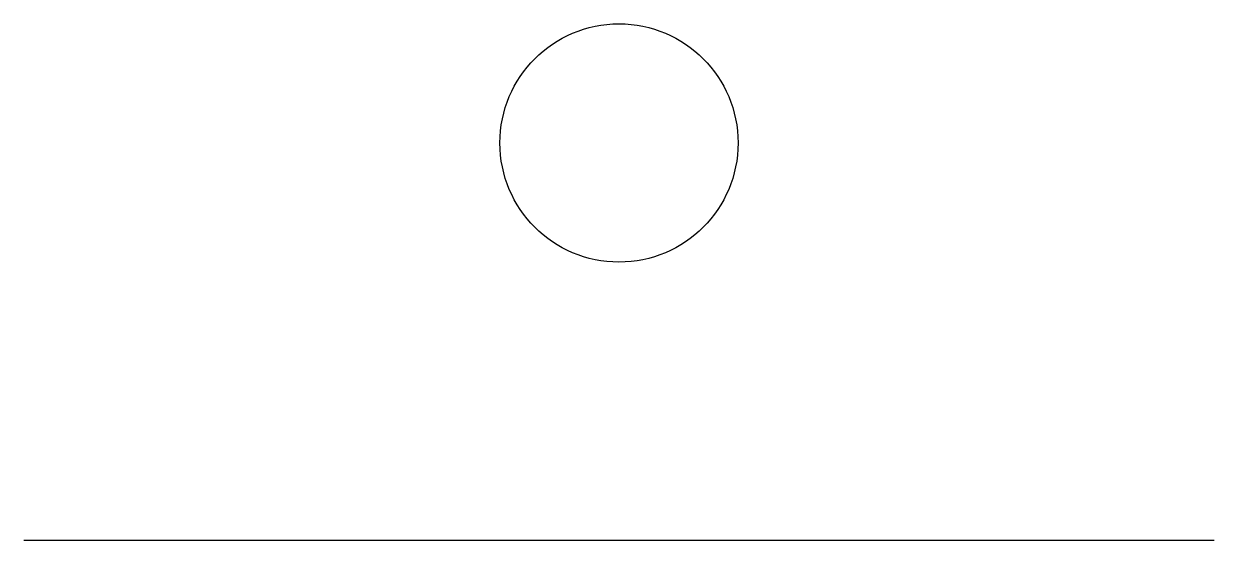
# Model space of a CAD drawing. Header units: millimetres. Extents: x 0 to 120, y 0 to 52.
import ezdxf

# ---------------------------------------------------------------- set-up
doc = ezdxf.new("R2010")
doc.units = ezdxf.units.MM

msp = doc.modelspace()

# ---------------------------------------------------------------- linework, layer by layer
msp.add_line((0, 0), (120, 0))
msp.add_circle((60, 40), 12)

doc.saveas('drawing.dxf')
